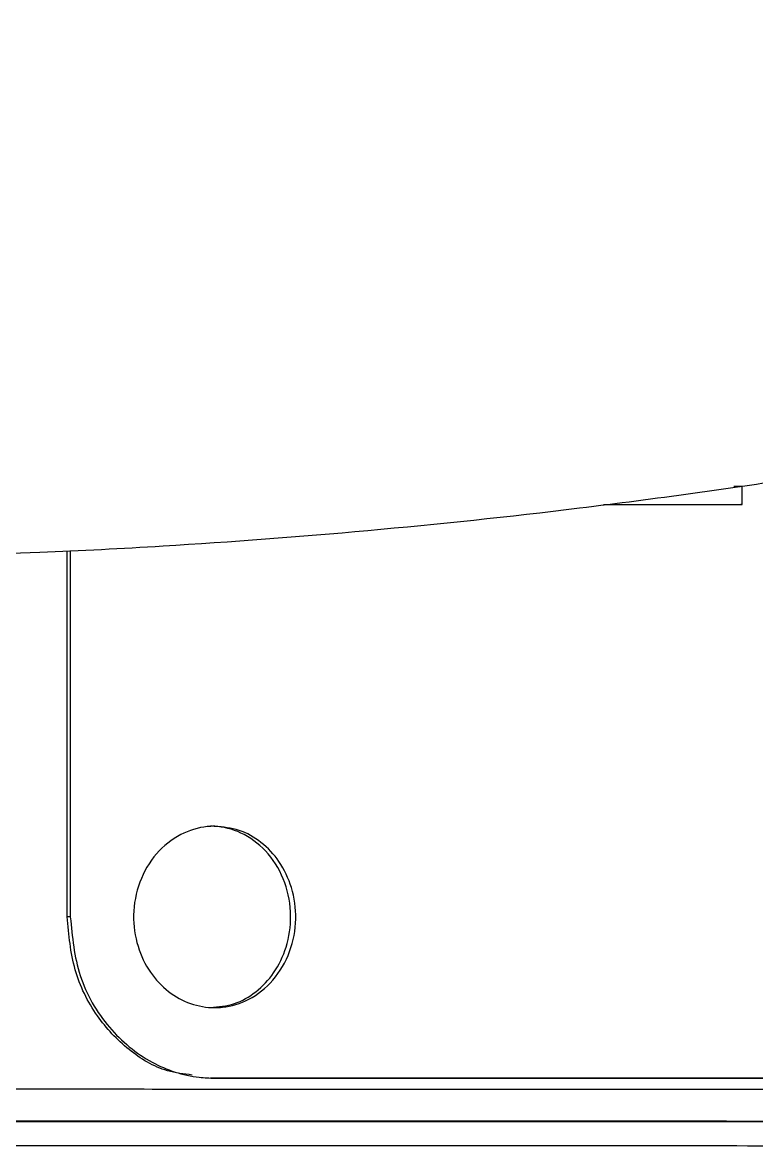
# Model space of a CAD drawing. Header units: millimetres. Extents: x 2451 to 4400, y 944 to 2322.
# Drawn here: x 3278.45 to 3296.65, y 1141.1 to 1169.05 of the extents above; entities that cross this region are included whole.
import ezdxf

# ---------------------------------------------------------------- set-up
doc = ezdxf.new("R2010")
doc.units = ezdxf.units.MM

msp = doc.modelspace()

# ---------------------------------------------------------------- linework, layer by layer
at = {"color": 7, "linetype": 'Continuous', "lineweight": 25}
for p, q in [((3296.29, 1157.542), (3296.086, 1157.542)), ((3296.29, 1157.093), (3296.29, 1157.542)), ((3296.29, 1157.093), (3296.258, 1157.093)), ((3279.561, 1146.864), (3279.561, 1155.947)), ((3279.636, 1155.951), (3279.636, 1146.864)), ((3279.636, 1146.864), (3279.561, 1146.864)), ((3283.219, 1142.864), (3283.111, 1142.864))]:
    msp.add_line(p, q, dxfattribs=at)
for points, knots in [([(3271.2, 1155.758), (3273.761, 1155.783), (3277.341, 1155.818), (3282.61, 1156.096), (3287.075, 1156.432), (3292.391, 1156.997), (3297.96, 1157.771), (3303.773, 1158.781), (3309.744, 1160.037), (3315.82, 1161.547), (3321.958, 1163.318), (3328.124, 1165.352), (3334.287, 1167.652), (3340.424, 1170.217), (3346.512, 1173.047), (3352.532, 1176.141), (3358.464, 1179.496), (3364.293, 1183.108), (3370.003, 1186.973), (3375.579, 1191.088), (3381.006, 1195.445), (3386.272, 1200.039), (3391.363, 1204.864), (3396.268, 1209.911), (3400.975, 1215.174), (3405.473, 1220.644), (3409.751, 1226.312), (3413.8, 1232.17), (3417.609, 1238.206), (3421.171, 1244.412), (3424.476, 1250.777), (3427.517, 1257.289), (3430.286, 1263.939), (3432.776, 1270.713), (3434.982, 1277.601), (3436.896, 1284.589), (3438.515, 1291.667), (3439.833, 1298.821), (3440.846, 1306.038), (3441.55, 1313.305), (3441.943, 1320.609), (3442.022, 1327.937), (3441.785, 1335.275), (3441.231, 1342.61), (3440.359, 1349.927), (3439.168, 1357.214), (3437.66, 1364.457), (3435.835, 1371.642), (3433.695, 1378.754), (3431.241, 1385.782), (3428.476, 1392.71), (3425.403, 1399.527), (3422.026, 1406.217), (3418.349, 1412.769), (3414.375, 1419.169), (3410.11, 1425.405), (3405.559, 1431.463), (3400.727, 1437.331), (3395.62, 1442.997), (3390.243, 1448.45), (3384.796, 1453.498), (3379.323, 1458.15), (3373.865, 1462.419), (3368.24, 1466.462), (3362.458, 1470.27), (3356.531, 1473.838), (3350.469, 1477.16), (3344.283, 1480.23), (3337.986, 1483.044), (3331.592, 1485.596), (3325.117, 1487.882), (3318.58, 1489.898), (3312.005, 1491.641), (3305.432, 1493.106), (3298.938, 1494.287), (3292.648, 1495.184), (3287.125, 1495.768), (3282.242, 1496.135), (3277.418, 1496.375), (3271.443, 1496.492), (3265.927, 1496.382), (3260.657, 1496.11), (3256.193, 1495.773), (3250.877, 1495.208), (3245.308, 1494.434), (3239.494, 1493.424), (3233.523, 1492.168), (3227.447, 1490.657), (3221.309, 1488.887), (3215.144, 1486.853), (3208.981, 1484.553), (3202.844, 1481.988), (3196.756, 1479.157), (3190.736, 1476.064), (3184.803, 1472.709), (3178.974, 1469.097), (3173.264, 1465.231), (3167.689, 1461.117), (3162.262, 1456.76), (3156.996, 1452.166), (3151.905, 1447.341), (3147, 1442.294), (3142.293, 1437.031), (3137.795, 1431.561), (3133.517, 1425.892), (3129.468, 1420.035), (3125.658, 1413.999), (3122.097, 1407.793), (3118.792, 1401.428), (3115.749, 1394.916), (3112.987, 1388.265), (3110.65, 1381.982), (3109.372, 1377.877), (3108.808, 1376.069)], [0, 0, 0, 0, 0.010207, 0.014274, 0.021037, 0.028056, 0.035587, 0.043451, 0.051578, 0.059911, 0.06841, 0.077044, 0.085791, 0.094634, 0.103558, 0.112554, 0.121612, 0.130726, 0.13989, 0.149098, 0.158347, 0.167633, 0.176954, 0.186306, 0.195688, 0.205098, 0.214535, 0.223996, 0.233481, 0.242989, 0.252518, 0.262068, 0.271639, 0.281229, 0.290838, 0.300466, 0.310113, 0.319778, 0.329461, 0.339162, 0.348881, 0.358618, 0.368373, 0.378146, 0.387938, 0.397748, 0.407578, 0.417427, 0.427296, 0.437185, 0.447097, 0.457031, 0.466988, 0.47697, 0.486979, 0.497016, 0.507082, 0.517181, 0.527315, 0.537488, 0.547704, 0.556915, 0.566123, 0.575327, 0.584526, 0.593719, 0.602905, 0.612082, 0.621247, 0.630396, 0.639524, 0.64862, 0.657668, 0.666638, 0.675463, 0.683979, 0.691963, 0.697606, 0.703501, 0.71122, 0.721427, 0.725494, 0.732257, 0.739276, 0.746807, 0.754671, 0.762798, 0.771131, 0.77963, 0.788264, 0.797011, 0.805853, 0.814778, 0.823774, 0.832832, 0.841946, 0.85111, 0.860318, 0.869567, 0.878853, 0.888174, 0.897526, 0.906908, 0.916318, 0.925755, 0.935216, 0.944701, 0.954208, 0.963738, 0.973288, 0.982858, 0.992449, 1, 1, 1, 1]), ([(3292.855, 1157.093), (3293.179, 1157.093), (3294.333, 1157.093), (3295.471, 1157.093), (3296.29, 1157.093)], [0, 0, 0, 0, 0.280701, 1, 1, 1, 1]), ([(3292.855, 1157.093), (3293.17, 1157.093), (3294.313, 1157.093), (3295.441, 1157.093), (3296.258, 1157.093)], [0, 0, 0, 0, 0.2755349, 1, 1, 1, 1]), ([(3283.218, 1149.114), (3283.423, 1149.093), (3283.835, 1149.052), (3284.392, 1148.73), (3284.849, 1148.241), (3285.16, 1147.582), (3285.267, 1146.801), (3285.117, 1145.988), (3284.706, 1145.276), (3284.104, 1144.791), (3283.571, 1144.629), (3283.077, 1144.603), (3282.601, 1144.685), (3282.043, 1144.995), (3281.584, 1145.487), (3281.271, 1146.145), (3281.163, 1146.926), (3281.313, 1147.739), (3281.726, 1148.451), (3282.33, 1148.934), (3282.865, 1149.102), (3283.155, 1149.112), (3283.218, 1149.114)], [0, 0, 0, 0, 0.0462765, 0.0927197, 0.1417162, 0.1951905, 0.2536862, 0.3152615, 0.3769119, 0.43437, 0.4858165, 0.5000047, 0.5462546, 0.5927016, 0.6417993, 0.6951559, 0.7535147, 0.8153978, 0.8768635, 0.9341607, 0.9857365, 1, 1, 1, 1]), ([(3283.111, 1144.614), (3283.312, 1144.634), (3283.716, 1144.675), (3284.264, 1144.991), (3284.716, 1145.473), (3285.028, 1146.126), (3285.141, 1146.907), (3284.997, 1147.726), (3284.59, 1148.447), (3283.99, 1148.935), (3283.459, 1149.102), (3283.171, 1149.112), (3283.11, 1149.114)], [0, 0, 0, 0, 0.091204, 0.182877, 0.280201, 0.386683, 0.504084, 0.629289, 0.753835, 0.869316, 0.972151, 1, 1, 1, 1]), ([(3282.659, 1142.942), (3282.451, 1142.967), (3281.882, 1143.035), (3281.041, 1143.551), (3280.237, 1144.406), (3279.673, 1145.554), (3279.599, 1146.42), (3279.561, 1146.864)], [0, 0, 0, 0, 0.115216, 0.315362, 0.52621, 0.757885, 1, 1, 1, 1]), ([(3279.636, 1146.864), (3279.684, 1146.369), (3279.779, 1145.38), (3280.524, 1144.094), (3281.584, 1143.212), (3282.553, 1142.889), (3283.089, 1142.868), (3283.218, 1142.864)], [0, 0, 0, 0, 0.247809, 0.4960641, 0.7267645, 0.9338912, 1, 1, 1, 1]), ([(3324.268, 1142.864), (3323.531, 1142.864), (3321.877, 1142.864), (3318.027, 1142.864), (3313.788, 1142.864), (3308.187, 1142.864), (3302.335, 1142.864), (3296.204, 1142.864), (3289.808, 1142.864), (3285.814, 1142.864), (3283.11, 1142.864)], [0, 0, 0, 0, 0.067523, 0.151508, 0.319648, 0.403633, 0.571771, 0.739907, 0.823891, 1, 1, 1, 1]), ([(3283.218, 1142.864), (3283.865, 1142.864), (3287.1, 1142.864), (3292.852, 1142.864), (3299.052, 1142.864), (3305.061, 1142.864), (3309.7, 1142.864), (3315.238, 1142.864), (3319.446, 1142.864), (3324.381, 1142.864), (3328.978, 1142.864), (3333.073, 1142.864), (3336.755, 1142.864), (3339.363, 1142.864), (3342.173, 1142.864), (3344.044, 1142.864), (3346.072, 1142.864), (3346.828, 1142.864), (3347.357, 1142.865)], [0, 0, 0, 0, 0.020124, 0.100733, 0.181328, 0.221587, 0.302184, 0.342442, 0.423039, 0.463298, 0.543894, 0.624491, 0.664749, 0.745346, 0.785604, 0.8662, 0.906458, 1, 1, 1, 1]), ([(3258.041, 1142.593), (3260.436, 1142.594), (3265.241, 1142.595), (3272.565, 1142.596), (3278.51, 1142.596), (3283.042, 1142.595), (3286.175, 1142.594), (3289.291, 1142.594), (3292.385, 1142.593), (3295.45, 1142.592), (3298.482, 1142.59), (3302.735, 1142.588), (3308.276, 1142.585), (3315.02, 1142.58), (3321.747, 1142.573), (3327.468, 1142.566), (3332.189, 1142.558), (3335.992, 1142.551), (3339.426, 1142.542), (3342.384, 1142.533), (3344.838, 1142.524), (3345.883, 1142.517), (3346.415, 1142.513)], [0, 0, 0, 0, 0.060834, 0.1220737, 0.183719, 0.2102711, 0.2368979, 0.2635992, 0.2903751, 0.3172255, 0.3441506, 0.3711502, 0.4324096, 0.4986217, 0.5697855, 0.6458999, 0.6994123, 0.7551267, 0.8130428, 0.8731605, 0.9354796, 1, 1, 1, 1]), ([(3347.708, 1141.7), (3346.983, 1141.705), (3345.533, 1141.714), (3341.743, 1141.727), (3336.845, 1141.739), (3330.804, 1141.75), (3323.756, 1141.76), (3315.813, 1141.768), (3307.114, 1141.775), (3297.806, 1141.78), (3288.049, 1141.783), (3278.015, 1141.784), (3267.855, 1141.784), (3261.167, 1141.782), (3257.823, 1141.781)], [0, 0, 0, 0, 0.083333, 0.166667, 0.25, 0.333334, 0.416667, 0.5, 0.583334, 0.666667, 0.75, 0.833334, 0.916667, 1, 1, 1, 1]), ([(3347.171, 1141.714), (3346.671, 1141.718), (3345.685, 1141.724), (3343.405, 1141.733), (3340.644, 1141.742), (3337.416, 1141.75), (3333.805, 1141.757), (3329.259, 1141.765), (3323.656, 1141.773), (3316.937, 1141.78), (3310.035, 1141.786), (3303.105, 1141.79), (3296.281, 1141.793), (3289.671, 1141.796), (3283.361, 1141.797), (3276.839, 1141.798), (3270.257, 1141.797), (3263.779, 1141.796), (3259.773, 1141.795), (3257.9, 1141.795)], [0, 0, 0, 0, 0.060587, 0.1195299, 0.1768287, 0.2324833, 0.2864935, 0.3388593, 0.4142998, 0.4860434, 0.5540892, 0.6184368, 0.6790855, 0.7360349, 0.7892846, 0.838834, 0.8991333, 0.9528558, 1, 1, 1, 1]), ([(3257.692, 1141.193), (3260.717, 1141.193), (3266.753, 1141.195), (3275.906, 1141.195), (3284.948, 1141.194), (3293.776, 1141.191), (3302.268, 1141.186), (3309.112, 1141.181), (3314.57, 1141.176), (3318.922, 1141.172), (3323.38, 1141.166), (3327.859, 1141.159), (3331.993, 1141.152), (3335.733, 1141.144), (3339.051, 1141.136), (3342.087, 1141.127), (3344.739, 1141.117), (3346.974, 1141.107), (3347.952, 1141.099), (3348.451, 1141.095)], [0, 0, 0, 0, 0.0746907, 0.1490623, 0.2231148, 0.2968479, 0.3702616, 0.4433557, 0.4832428, 0.5266364, 0.5735359, 0.623941, 0.6778511, 0.7254581, 0.7754993, 0.8279744, 0.882883, 0.940225, 1, 1, 1, 1])]:
    msp.add_open_spline(points, degree=3, knots=knots, dxfattribs=at)

doc.saveas('drawing.dxf')
